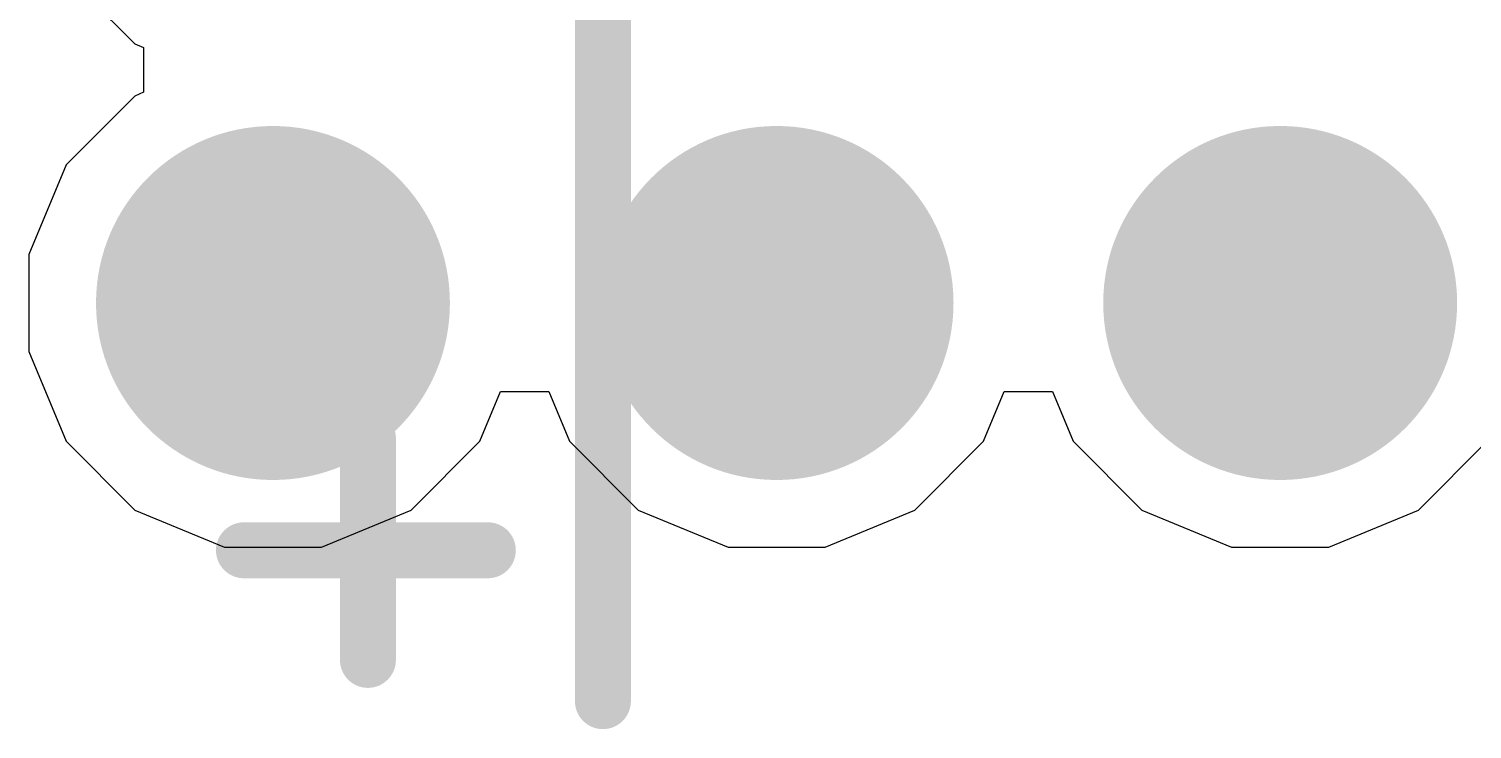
# Model space of a CAD drawing. Header units: inches. Extents: x -4 to 5258, y -4 to 5281.
# Drawn here: x 132.997 to 136.272, y 68.614 to 70.203 of the extents above; entities that cross this region are included whole.
import ezdxf

# ---------------------------------------------------------------- set-up
doc = ezdxf.new("R2010")
doc.units = ezdxf.units.IN
for name, color, linetype in [('Bottom Layer', 5, 'Continuous'), ('Bottom Solder', 6, 'Continuous'), ('Drill Drawing', 1, 'Continuous'), ('Layer 1', 16, 'Continuous'), ('Layer 2', 76, 'Continuous'), ('Top Layer', 1, 'Continuous'), ('Top Overlay', 2, 'Continuous'), ('Top Solder', 216, 'Continuous'), ('Via Holes', 16, 'Continuous')]:
    doc.layers.add(name, color=color, linetype=linetype)

# ---------------------------------------------------------------- blocks, each defined once
blk = doc.blocks.new('UCD_220_F_10__D___309')
at = {"layer": 'Top Overlay'}
for points in [[(-5.1308, 1.524, 0.127, 0.127, 0), (-5.1308, 3.7084, 0.127, 0.127, 0)], [(-5.6642, 1.6176, 0.127, 0.127, 0), (-5.6642, 2.1206, 0.127, 0.127, 0)], [(-5.9455, 1.8663, 0.127, 0.127, 0), (-5.392, 1.8663, 0.127, 0.127, 0)]]:
    blk.add_lwpolyline(points, format="xyseb", dxfattribs=at)
for points in [[(-5.6959, 2.1206, 0.0635, 0.0635, 1), (-5.6324, 2.1206, 0.0635, 0.0635, 1)], [(-5.9773, 1.8663, 0.0635, 0.0635, 1), (-5.9138, 1.8663, 0.0635, 0.0635, 1)], [(-5.4237, 1.8663, 0.0635, 0.0635, 1), (-5.3602, 1.8663, 0.0635, 0.0635, 1)], [(-5.6959, 1.6176, 0.0635, 0.0635, 1), (-5.6324, 1.6176, 0.0635, 0.0635, 1)], [(-5.1626, 1.524, 0.0635, 0.0635, 1), (-5.0991, 1.524, 0.0635, 0.0635, 1)]]:
    blk.add_lwpolyline(points, format="xyseb", close=True, dxfattribs=at)

msp = doc.modelspace()

# ---------------------------------------------------------------- hatches: boundary and pattern name
at = {"layer": 'Bottom Layer'}
h = msp.add_hatch(color=5, dxfattribs=at)
edge = h.paths.add_edge_path()
edge.add_arc((133.5507, 69.5808), 0.3, 0, 360)
h = msp.add_hatch(color=5, dxfattribs=at)
edge = h.paths.add_edge_path()
edge.add_arc((134.6937, 69.5808), 0.3, 0, 360)
h = msp.add_hatch(color=5, dxfattribs=at)
edge = h.paths.add_edge_path()
edge.add_arc((135.8367, 69.5808), 0.3, 0, 360)
at = {"layer": 'Bottom Solder'}
h = msp.add_hatch(color=6, dxfattribs=at)
edge = h.paths.add_edge_path()
edge.add_arc((133.5507, 69.5808), 0.4016, 0, 360)
h = msp.add_hatch(color=6, dxfattribs=at)
edge = h.paths.add_edge_path()
edge.add_arc((134.6937, 69.5808), 0.4016, 0, 360)
h = msp.add_hatch(color=6, dxfattribs=at)
edge = h.paths.add_edge_path()
edge.add_arc((135.8367, 69.5808), 0.4016, 0, 360)
at = {"layer": 'Layer 1'}
h = msp.add_hatch(color=16, dxfattribs=at)
edge = h.paths.add_edge_path()
edge.add_arc((133.5507, 69.5808), 0.3, 0, 360)
h = msp.add_hatch(color=16, dxfattribs=at)
edge = h.paths.add_edge_path()
edge.add_arc((134.6937, 69.5808), 0.3, 0, 360)
h = msp.add_hatch(color=16, dxfattribs=at)
edge = h.paths.add_edge_path()
edge.add_arc((135.8367, 69.5808), 0.3, 0, 360)
at = {"layer": 'Layer 2'}
h = msp.add_hatch(color=76, dxfattribs=at)
edge = h.paths.add_edge_path()
edge.add_arc((133.5507, 69.5808), 0.3, 0, 360)
h = msp.add_hatch(color=76, dxfattribs=at)
edge = h.paths.add_edge_path()
edge.add_arc((134.6937, 69.5808), 0.3, 0, 360)
h = msp.add_hatch(color=76, dxfattribs=at)
edge = h.paths.add_edge_path()
edge.add_arc((135.8367, 69.5808), 0.3, 0, 360)
at = {"layer": 'Top Layer'}
h = msp.add_hatch(color=1, dxfattribs=at)
edge = h.paths.add_edge_path()
edge.add_arc((133.5507, 69.5808), 0.3, 0, 360)
h = msp.add_hatch(color=1, dxfattribs=at)
edge = h.paths.add_edge_path()
edge.add_arc((134.6937, 69.5808), 0.3, 0, 360)
h = msp.add_hatch(color=1, dxfattribs=at)
edge = h.paths.add_edge_path()
edge.add_arc((135.8367, 69.5808), 0.3, 0, 360)
at = {"layer": 'Top Solder'}
h = msp.add_hatch(color=216, dxfattribs=at)
edge = h.paths.add_edge_path()
edge.add_arc((133.5507, 69.5808), 0.4016, 0, 360)
h = msp.add_hatch(color=216, dxfattribs=at)
edge = h.paths.add_edge_path()
edge.add_arc((134.6937, 69.5808), 0.4016, 0, 360)
h = msp.add_hatch(color=216, dxfattribs=at)
edge = h.paths.add_edge_path()
edge.add_arc((135.8367, 69.5808), 0.4016, 0, 360)
at = {"layer": 'Via Holes'}
h = msp.add_hatch(color=7, dxfattribs=at)
edge = h.paths.add_edge_path()
edge.add_arc((133.5507, 69.5808), 0.15, 0, 360)
h = msp.add_hatch(color=7, dxfattribs=at)
edge = h.paths.add_edge_path()
edge.add_arc((134.6937, 69.5808), 0.15, 0, 360)
h = msp.add_hatch(color=7, dxfattribs=at)
edge = h.paths.add_edge_path()
edge.add_arc((135.8367, 69.5808), 0.15, 0, 360)

# ---------------------------------------------------------------- linework, layer by layer
at = {"layer": 'Drill Drawing'}
for points in [[(133.4237, 69.7078, 0.0508, 0.0508, 0), (133.4237, 69.8348, 0.0508, 0.0508, 0)], [(133.4237, 69.8348, 0.0508, 0.0508, 0), (133.6777, 69.8348, 0.0508, 0.0508, 0)], [(133.6777, 69.7078, 0.0508, 0.0508, 0), (133.6777, 69.8348, 0.0508, 0.0508, 0)], [(134.5667, 69.7078, 0.0508, 0.0508, 0), (134.5667, 69.8348, 0.0508, 0.0508, 0)], [(134.5667, 69.8348, 0.0508, 0.0508, 0), (134.8207, 69.8348, 0.0508, 0.0508, 0)], [(134.8207, 69.7078, 0.0508, 0.0508, 0), (134.8207, 69.8348, 0.0508, 0.0508, 0)], [(135.7097, 69.7078, 0.0508, 0.0508, 0), (135.7097, 69.8348, 0.0508, 0.0508, 0)], [(135.7097, 69.8348, 0.0508, 0.0508, 0), (135.9637, 69.8348, 0.0508, 0.0508, 0)], [(135.9637, 69.7078, 0.0508, 0.0508, 0), (135.9637, 69.8348, 0.0508, 0.0508, 0)], [(133.4745, 69.657, 0.0508, 0.0508, 0), (133.4745, 69.7332, 0.0508, 0.0508, 0)], [(133.4745, 69.7332, 0.0508, 0.0508, 0), (133.6269, 69.7332, 0.0508, 0.0508, 0)], [(133.6269, 69.657, 0.0508, 0.0508, 0), (133.6269, 69.7332, 0.0508, 0.0508, 0)], [(134.6175, 69.657, 0.0508, 0.0508, 0), (134.6175, 69.7332, 0.0508, 0.0508, 0)], [(134.6175, 69.7332, 0.0508, 0.0508, 0), (134.7699, 69.7332, 0.0508, 0.0508, 0)], [(134.7699, 69.657, 0.0508, 0.0508, 0), (134.7699, 69.7332, 0.0508, 0.0508, 0)], [(135.7605, 69.657, 0.0508, 0.0508, 0), (135.7605, 69.7332, 0.0508, 0.0508, 0)], [(135.7605, 69.7332, 0.0508, 0.0508, 0), (135.9129, 69.7332, 0.0508, 0.0508, 0)], [(135.9129, 69.657, 0.0508, 0.0508, 0), (135.9129, 69.7332, 0.0508, 0.0508, 0)], [(133.2967, 69.4538, 0.0508, 0.0508, 0), (133.2967, 69.7078, 0.0508, 0.0508, 0)], [(133.2967, 69.7078, 0.0508, 0.0508, 0), (133.4237, 69.7078, 0.0508, 0.0508, 0)], [(133.6777, 69.7078, 0.0508, 0.0508, 0), (133.8047, 69.7078, 0.0508, 0.0508, 0)], [(133.8047, 69.4538, 0.0508, 0.0508, 0), (133.8047, 69.7078, 0.0508, 0.0508, 0)], [(134.4397, 69.4538, 0.0508, 0.0508, 0), (134.4397, 69.7078, 0.0508, 0.0508, 0)], [(134.4397, 69.7078, 0.0508, 0.0508, 0), (134.5667, 69.7078, 0.0508, 0.0508, 0)], [(134.8207, 69.7078, 0.0508, 0.0508, 0), (134.9477, 69.7078, 0.0508, 0.0508, 0)], [(134.9477, 69.4538, 0.0508, 0.0508, 0), (134.9477, 69.7078, 0.0508, 0.0508, 0)], [(135.5827, 69.4538, 0.0508, 0.0508, 0), (135.5827, 69.7078, 0.0508, 0.0508, 0)], [(135.5827, 69.7078, 0.0508, 0.0508, 0), (135.7097, 69.7078, 0.0508, 0.0508, 0)], [(135.9637, 69.7078, 0.0508, 0.0508, 0), (136.0907, 69.7078, 0.0508, 0.0508, 0)], [(136.0907, 69.4538, 0.0508, 0.0508, 0), (136.0907, 69.7078, 0.0508, 0.0508, 0)], [(133.3983, 69.5046, 0.0508, 0.0508, 0), (133.3983, 69.657, 0.0508, 0.0508, 0)], [(133.3983, 69.657, 0.0508, 0.0508, 0), (133.4745, 69.657, 0.0508, 0.0508, 0)], [(133.6269, 69.657, 0.0508, 0.0508, 0), (133.7031, 69.657, 0.0508, 0.0508, 0)], [(133.7031, 69.5046, 0.0508, 0.0508, 0), (133.7031, 69.657, 0.0508, 0.0508, 0)], [(134.5413, 69.5046, 0.0508, 0.0508, 0), (134.5413, 69.657, 0.0508, 0.0508, 0)], [(134.5413, 69.657, 0.0508, 0.0508, 0), (134.6175, 69.657, 0.0508, 0.0508, 0)], [(134.7699, 69.657, 0.0508, 0.0508, 0), (134.8461, 69.657, 0.0508, 0.0508, 0)], [(134.8461, 69.5046, 0.0508, 0.0508, 0), (134.8461, 69.657, 0.0508, 0.0508, 0)], [(135.6843, 69.5046, 0.0508, 0.0508, 0), (135.6843, 69.657, 0.0508, 0.0508, 0)], [(135.6843, 69.657, 0.0508, 0.0508, 0), (135.7605, 69.657, 0.0508, 0.0508, 0)], [(135.9129, 69.657, 0.0508, 0.0508, 0), (135.9891, 69.657, 0.0508, 0.0508, 0)], [(135.9891, 69.5046, 0.0508, 0.0508, 0), (135.9891, 69.657, 0.0508, 0.0508, 0)], [(133.3983, 69.5046, 0.0508, 0.0508, 0), (133.4745, 69.5046, 0.0508, 0.0508, 0)], [(133.4745, 69.4284, 0.0508, 0.0508, 0), (133.4745, 69.5046, 0.0508, 0.0508, 0)], [(133.6269, 69.5046, 0.0508, 0.0508, 0), (133.7031, 69.5046, 0.0508, 0.0508, 0)], [(133.6269, 69.4284, 0.0508, 0.0508, 0), (133.6269, 69.5046, 0.0508, 0.0508, 0)], [(134.5413, 69.5046, 0.0508, 0.0508, 0), (134.6175, 69.5046, 0.0508, 0.0508, 0)], [(134.6175, 69.4284, 0.0508, 0.0508, 0), (134.6175, 69.5046, 0.0508, 0.0508, 0)], [(134.7699, 69.5046, 0.0508, 0.0508, 0), (134.8461, 69.5046, 0.0508, 0.0508, 0)], [(134.7699, 69.4284, 0.0508, 0.0508, 0), (134.7699, 69.5046, 0.0508, 0.0508, 0)], [(135.6843, 69.5046, 0.0508, 0.0508, 0), (135.7605, 69.5046, 0.0508, 0.0508, 0)], [(135.7605, 69.4284, 0.0508, 0.0508, 0), (135.7605, 69.5046, 0.0508, 0.0508, 0)], [(135.9129, 69.5046, 0.0508, 0.0508, 0), (135.9891, 69.5046, 0.0508, 0.0508, 0)], [(135.9129, 69.4284, 0.0508, 0.0508, 0), (135.9129, 69.5046, 0.0508, 0.0508, 0)], [(133.2967, 69.4538, 0.0508, 0.0508, 0), (133.4237, 69.4538, 0.0508, 0.0508, 0)], [(133.4237, 69.3268, 0.0508, 0.0508, 0), (133.4237, 69.4538, 0.0508, 0.0508, 0)], [(133.6777, 69.4538, 0.0508, 0.0508, 0), (133.8047, 69.4538, 0.0508, 0.0508, 0)], [(133.6777, 69.3268, 0.0508, 0.0508, 0), (133.6777, 69.4538, 0.0508, 0.0508, 0)], [(134.4397, 69.4538, 0.0508, 0.0508, 0), (134.5667, 69.4538, 0.0508, 0.0508, 0)], [(134.5667, 69.3268, 0.0508, 0.0508, 0), (134.5667, 69.4538, 0.0508, 0.0508, 0)], [(134.8207, 69.4538, 0.0508, 0.0508, 0), (134.9477, 69.4538, 0.0508, 0.0508, 0)], [(134.8207, 69.3268, 0.0508, 0.0508, 0), (134.8207, 69.4538, 0.0508, 0.0508, 0)], [(135.5827, 69.4538, 0.0508, 0.0508, 0), (135.7097, 69.4538, 0.0508, 0.0508, 0)], [(135.7097, 69.3268, 0.0508, 0.0508, 0), (135.7097, 69.4538, 0.0508, 0.0508, 0)], [(135.9637, 69.4538, 0.0508, 0.0508, 0), (136.0907, 69.4538, 0.0508, 0.0508, 0)], [(135.9637, 69.3268, 0.0508, 0.0508, 0), (135.9637, 69.4538, 0.0508, 0.0508, 0)], [(133.4745, 69.4284, 0.0508, 0.0508, 0), (133.6269, 69.4284, 0.0508, 0.0508, 0)], [(134.6175, 69.4284, 0.0508, 0.0508, 0), (134.7699, 69.4284, 0.0508, 0.0508, 0)], [(135.7605, 69.4284, 0.0508, 0.0508, 0), (135.9129, 69.4284, 0.0508, 0.0508, 0)], [(133.4237, 69.3268, 0.0508, 0.0508, 0), (133.6777, 69.3268, 0.0508, 0.0508, 0)], [(134.5667, 69.3268, 0.0508, 0.0508, 0), (134.8207, 69.3268, 0.0508, 0.0508, 0)], [(135.7097, 69.3268, 0.0508, 0.0508, 0), (135.9637, 69.3268, 0.0508, 0.0508, 0)]]:
    msp.add_lwpolyline(points, format="xyseb", dxfattribs=at)
for points in [[(133.411, 69.8348, 0.0254, 0.0254, 1), (133.4364, 69.8348, 0.0254, 0.0254, 1)], [(133.411, 69.8348, 0.0254, 0.0254, 1), (133.4364, 69.8348, 0.0254, 0.0254, 1)], [(133.665, 69.8348, 0.0254, 0.0254, 1), (133.6904, 69.8348, 0.0254, 0.0254, 1)], [(133.665, 69.8348, 0.0254, 0.0254, 1), (133.6904, 69.8348, 0.0254, 0.0254, 1)], [(134.554, 69.8348, 0.0254, 0.0254, 1), (134.5794, 69.8348, 0.0254, 0.0254, 1)], [(134.554, 69.8348, 0.0254, 0.0254, 1), (134.5794, 69.8348, 0.0254, 0.0254, 1)], [(134.808, 69.8348, 0.0254, 0.0254, 1), (134.8334, 69.8348, 0.0254, 0.0254, 1)], [(134.808, 69.8348, 0.0254, 0.0254, 1), (134.8334, 69.8348, 0.0254, 0.0254, 1)], [(135.697, 69.8348, 0.0254, 0.0254, 1), (135.7224, 69.8348, 0.0254, 0.0254, 1)], [(135.697, 69.8348, 0.0254, 0.0254, 1), (135.7224, 69.8348, 0.0254, 0.0254, 1)], [(135.951, 69.8348, 0.0254, 0.0254, 1), (135.9764, 69.8348, 0.0254, 0.0254, 1)], [(135.951, 69.8348, 0.0254, 0.0254, 1), (135.9764, 69.8348, 0.0254, 0.0254, 1)], [(133.4618, 69.7332, 0.0254, 0.0254, 1), (133.4872, 69.7332, 0.0254, 0.0254, 1)], [(133.4618, 69.7332, 0.0254, 0.0254, 1), (133.4872, 69.7332, 0.0254, 0.0254, 1)], [(133.6142, 69.7332, 0.0254, 0.0254, 1), (133.6396, 69.7332, 0.0254, 0.0254, 1)], [(133.6142, 69.7332, 0.0254, 0.0254, 1), (133.6396, 69.7332, 0.0254, 0.0254, 1)], [(134.6048, 69.7332, 0.0254, 0.0254, 1), (134.6302, 69.7332, 0.0254, 0.0254, 1)], [(134.6048, 69.7332, 0.0254, 0.0254, 1), (134.6302, 69.7332, 0.0254, 0.0254, 1)], [(134.7572, 69.7332, 0.0254, 0.0254, 1), (134.7826, 69.7332, 0.0254, 0.0254, 1)], [(134.7572, 69.7332, 0.0254, 0.0254, 1), (134.7826, 69.7332, 0.0254, 0.0254, 1)], [(135.7478, 69.7332, 0.0254, 0.0254, 1), (135.7732, 69.7332, 0.0254, 0.0254, 1)], [(135.7478, 69.7332, 0.0254, 0.0254, 1), (135.7732, 69.7332, 0.0254, 0.0254, 1)], [(135.9002, 69.7332, 0.0254, 0.0254, 1), (135.9256, 69.7332, 0.0254, 0.0254, 1)], [(135.9002, 69.7332, 0.0254, 0.0254, 1), (135.9256, 69.7332, 0.0254, 0.0254, 1)], [(133.284, 69.7078, 0.0254, 0.0254, 1), (133.3094, 69.7078, 0.0254, 0.0254, 1)], [(133.284, 69.7078, 0.0254, 0.0254, 1), (133.3094, 69.7078, 0.0254, 0.0254, 1)], [(133.411, 69.7078, 0.0254, 0.0254, 1), (133.4364, 69.7078, 0.0254, 0.0254, 1)], [(133.411, 69.7078, 0.0254, 0.0254, 1), (133.4364, 69.7078, 0.0254, 0.0254, 1)], [(133.665, 69.7078, 0.0254, 0.0254, 1), (133.6904, 69.7078, 0.0254, 0.0254, 1)], [(133.665, 69.7078, 0.0254, 0.0254, 1), (133.6904, 69.7078, 0.0254, 0.0254, 1)], [(133.792, 69.7078, 0.0254, 0.0254, 1), (133.8174, 69.7078, 0.0254, 0.0254, 1)], [(133.792, 69.7078, 0.0254, 0.0254, 1), (133.8174, 69.7078, 0.0254, 0.0254, 1)], [(134.427, 69.7078, 0.0254, 0.0254, 1), (134.4524, 69.7078, 0.0254, 0.0254, 1)], [(134.427, 69.7078, 0.0254, 0.0254, 1), (134.4524, 69.7078, 0.0254, 0.0254, 1)], [(134.554, 69.7078, 0.0254, 0.0254, 1), (134.5794, 69.7078, 0.0254, 0.0254, 1)], [(134.554, 69.7078, 0.0254, 0.0254, 1), (134.5794, 69.7078, 0.0254, 0.0254, 1)], [(134.808, 69.7078, 0.0254, 0.0254, 1), (134.8334, 69.7078, 0.0254, 0.0254, 1)], [(134.808, 69.7078, 0.0254, 0.0254, 1), (134.8334, 69.7078, 0.0254, 0.0254, 1)], [(134.935, 69.7078, 0.0254, 0.0254, 1), (134.9604, 69.7078, 0.0254, 0.0254, 1)], [(134.935, 69.7078, 0.0254, 0.0254, 1), (134.9604, 69.7078, 0.0254, 0.0254, 1)], [(135.57, 69.7078, 0.0254, 0.0254, 1), (135.5954, 69.7078, 0.0254, 0.0254, 1)], [(135.57, 69.7078, 0.0254, 0.0254, 1), (135.5954, 69.7078, 0.0254, 0.0254, 1)], [(135.697, 69.7078, 0.0254, 0.0254, 1), (135.7224, 69.7078, 0.0254, 0.0254, 1)], [(135.697, 69.7078, 0.0254, 0.0254, 1), (135.7224, 69.7078, 0.0254, 0.0254, 1)], [(135.951, 69.7078, 0.0254, 0.0254, 1), (135.9764, 69.7078, 0.0254, 0.0254, 1)], [(135.951, 69.7078, 0.0254, 0.0254, 1), (135.9764, 69.7078, 0.0254, 0.0254, 1)], [(136.078, 69.7078, 0.0254, 0.0254, 1), (136.1034, 69.7078, 0.0254, 0.0254, 1)], [(136.078, 69.7078, 0.0254, 0.0254, 1), (136.1034, 69.7078, 0.0254, 0.0254, 1)], [(133.3856, 69.657, 0.0254, 0.0254, 1), (133.411, 69.657, 0.0254, 0.0254, 1)], [(133.3856, 69.657, 0.0254, 0.0254, 1), (133.411, 69.657, 0.0254, 0.0254, 1)], [(133.4618, 69.657, 0.0254, 0.0254, 1), (133.4872, 69.657, 0.0254, 0.0254, 1)], [(133.4618, 69.657, 0.0254, 0.0254, 1), (133.4872, 69.657, 0.0254, 0.0254, 1)], [(133.6142, 69.657, 0.0254, 0.0254, 1), (133.6396, 69.657, 0.0254, 0.0254, 1)], [(133.6142, 69.657, 0.0254, 0.0254, 1), (133.6396, 69.657, 0.0254, 0.0254, 1)], [(133.6904, 69.657, 0.0254, 0.0254, 1), (133.7158, 69.657, 0.0254, 0.0254, 1)], [(133.6904, 69.657, 0.0254, 0.0254, 1), (133.7158, 69.657, 0.0254, 0.0254, 1)], [(134.5286, 69.657, 0.0254, 0.0254, 1), (134.554, 69.657, 0.0254, 0.0254, 1)], [(134.5286, 69.657, 0.0254, 0.0254, 1), (134.554, 69.657, 0.0254, 0.0254, 1)], [(134.6048, 69.657, 0.0254, 0.0254, 1), (134.6302, 69.657, 0.0254, 0.0254, 1)], [(134.6048, 69.657, 0.0254, 0.0254, 1), (134.6302, 69.657, 0.0254, 0.0254, 1)], [(134.7572, 69.657, 0.0254, 0.0254, 1), (134.7826, 69.657, 0.0254, 0.0254, 1)], [(134.7572, 69.657, 0.0254, 0.0254, 1), (134.7826, 69.657, 0.0254, 0.0254, 1)], [(134.8334, 69.657, 0.0254, 0.0254, 1), (134.8588, 69.657, 0.0254, 0.0254, 1)], [(134.8334, 69.657, 0.0254, 0.0254, 1), (134.8588, 69.657, 0.0254, 0.0254, 1)], [(135.6716, 69.657, 0.0254, 0.0254, 1), (135.697, 69.657, 0.0254, 0.0254, 1)], [(135.6716, 69.657, 0.0254, 0.0254, 1), (135.697, 69.657, 0.0254, 0.0254, 1)], [(135.7478, 69.657, 0.0254, 0.0254, 1), (135.7732, 69.657, 0.0254, 0.0254, 1)], [(135.7478, 69.657, 0.0254, 0.0254, 1), (135.7732, 69.657, 0.0254, 0.0254, 1)], [(135.9002, 69.657, 0.0254, 0.0254, 1), (135.9256, 69.657, 0.0254, 0.0254, 1)], [(135.9002, 69.657, 0.0254, 0.0254, 1), (135.9256, 69.657, 0.0254, 0.0254, 1)], [(135.9764, 69.657, 0.0254, 0.0254, 1), (136.0018, 69.657, 0.0254, 0.0254, 1)], [(135.9764, 69.657, 0.0254, 0.0254, 1), (136.0018, 69.657, 0.0254, 0.0254, 1)], [(133.3856, 69.5046, 0.0254, 0.0254, 1), (133.411, 69.5046, 0.0254, 0.0254, 1)], [(133.3856, 69.5046, 0.0254, 0.0254, 1), (133.411, 69.5046, 0.0254, 0.0254, 1)], [(133.4618, 69.5046, 0.0254, 0.0254, 1), (133.4872, 69.5046, 0.0254, 0.0254, 1)], [(133.4618, 69.5046, 0.0254, 0.0254, 1), (133.4872, 69.5046, 0.0254, 0.0254, 1)], [(133.6142, 69.5046, 0.0254, 0.0254, 1), (133.6396, 69.5046, 0.0254, 0.0254, 1)], [(133.6142, 69.5046, 0.0254, 0.0254, 1), (133.6396, 69.5046, 0.0254, 0.0254, 1)], [(133.6904, 69.5046, 0.0254, 0.0254, 1), (133.7158, 69.5046, 0.0254, 0.0254, 1)], [(133.6904, 69.5046, 0.0254, 0.0254, 1), (133.7158, 69.5046, 0.0254, 0.0254, 1)], [(134.5286, 69.5046, 0.0254, 0.0254, 1), (134.554, 69.5046, 0.0254, 0.0254, 1)], [(134.5286, 69.5046, 0.0254, 0.0254, 1), (134.554, 69.5046, 0.0254, 0.0254, 1)], [(134.6048, 69.5046, 0.0254, 0.0254, 1), (134.6302, 69.5046, 0.0254, 0.0254, 1)], [(134.6048, 69.5046, 0.0254, 0.0254, 1), (134.6302, 69.5046, 0.0254, 0.0254, 1)], [(134.7572, 69.5046, 0.0254, 0.0254, 1), (134.7826, 69.5046, 0.0254, 0.0254, 1)], [(134.7572, 69.5046, 0.0254, 0.0254, 1), (134.7826, 69.5046, 0.0254, 0.0254, 1)], [(134.8334, 69.5046, 0.0254, 0.0254, 1), (134.8588, 69.5046, 0.0254, 0.0254, 1)], [(134.8334, 69.5046, 0.0254, 0.0254, 1), (134.8588, 69.5046, 0.0254, 0.0254, 1)], [(135.6716, 69.5046, 0.0254, 0.0254, 1), (135.697, 69.5046, 0.0254, 0.0254, 1)], [(135.6716, 69.5046, 0.0254, 0.0254, 1), (135.697, 69.5046, 0.0254, 0.0254, 1)], [(135.7478, 69.5046, 0.0254, 0.0254, 1), (135.7732, 69.5046, 0.0254, 0.0254, 1)], [(135.7478, 69.5046, 0.0254, 0.0254, 1), (135.7732, 69.5046, 0.0254, 0.0254, 1)], [(135.9002, 69.5046, 0.0254, 0.0254, 1), (135.9256, 69.5046, 0.0254, 0.0254, 1)], [(135.9002, 69.5046, 0.0254, 0.0254, 1), (135.9256, 69.5046, 0.0254, 0.0254, 1)], [(135.9764, 69.5046, 0.0254, 0.0254, 1), (136.0018, 69.5046, 0.0254, 0.0254, 1)], [(135.9764, 69.5046, 0.0254, 0.0254, 1), (136.0018, 69.5046, 0.0254, 0.0254, 1)], [(133.284, 69.4538, 0.0254, 0.0254, 1), (133.3094, 69.4538, 0.0254, 0.0254, 1)], [(133.284, 69.4538, 0.0254, 0.0254, 1), (133.3094, 69.4538, 0.0254, 0.0254, 1)], [(133.411, 69.4538, 0.0254, 0.0254, 1), (133.4364, 69.4538, 0.0254, 0.0254, 1)], [(133.411, 69.4538, 0.0254, 0.0254, 1), (133.4364, 69.4538, 0.0254, 0.0254, 1)], [(133.665, 69.4538, 0.0254, 0.0254, 1), (133.6904, 69.4538, 0.0254, 0.0254, 1)], [(133.665, 69.4538, 0.0254, 0.0254, 1), (133.6904, 69.4538, 0.0254, 0.0254, 1)], [(133.792, 69.4538, 0.0254, 0.0254, 1), (133.8174, 69.4538, 0.0254, 0.0254, 1)], [(133.792, 69.4538, 0.0254, 0.0254, 1), (133.8174, 69.4538, 0.0254, 0.0254, 1)], [(134.427, 69.4538, 0.0254, 0.0254, 1), (134.4524, 69.4538, 0.0254, 0.0254, 1)], [(134.427, 69.4538, 0.0254, 0.0254, 1), (134.4524, 69.4538, 0.0254, 0.0254, 1)], [(134.554, 69.4538, 0.0254, 0.0254, 1), (134.5794, 69.4538, 0.0254, 0.0254, 1)], [(134.554, 69.4538, 0.0254, 0.0254, 1), (134.5794, 69.4538, 0.0254, 0.0254, 1)], [(134.808, 69.4538, 0.0254, 0.0254, 1), (134.8334, 69.4538, 0.0254, 0.0254, 1)], [(134.808, 69.4538, 0.0254, 0.0254, 1), (134.8334, 69.4538, 0.0254, 0.0254, 1)], [(134.935, 69.4538, 0.0254, 0.0254, 1), (134.9604, 69.4538, 0.0254, 0.0254, 1)], [(134.935, 69.4538, 0.0254, 0.0254, 1), (134.9604, 69.4538, 0.0254, 0.0254, 1)], [(135.57, 69.4538, 0.0254, 0.0254, 1), (135.5954, 69.4538, 0.0254, 0.0254, 1)], [(135.57, 69.4538, 0.0254, 0.0254, 1), (135.5954, 69.4538, 0.0254, 0.0254, 1)], [(135.697, 69.4538, 0.0254, 0.0254, 1), (135.7224, 69.4538, 0.0254, 0.0254, 1)], [(135.697, 69.4538, 0.0254, 0.0254, 1), (135.7224, 69.4538, 0.0254, 0.0254, 1)], [(135.951, 69.4538, 0.0254, 0.0254, 1), (135.9764, 69.4538, 0.0254, 0.0254, 1)], [(135.951, 69.4538, 0.0254, 0.0254, 1), (135.9764, 69.4538, 0.0254, 0.0254, 1)], [(136.078, 69.4538, 0.0254, 0.0254, 1), (136.1034, 69.4538, 0.0254, 0.0254, 1)], [(136.078, 69.4538, 0.0254, 0.0254, 1), (136.1034, 69.4538, 0.0254, 0.0254, 1)], [(133.4618, 69.4284, 0.0254, 0.0254, 1), (133.4872, 69.4284, 0.0254, 0.0254, 1)], [(133.4618, 69.4284, 0.0254, 0.0254, 1), (133.4872, 69.4284, 0.0254, 0.0254, 1)], [(133.6142, 69.4284, 0.0254, 0.0254, 1), (133.6396, 69.4284, 0.0254, 0.0254, 1)], [(133.6142, 69.4284, 0.0254, 0.0254, 1), (133.6396, 69.4284, 0.0254, 0.0254, 1)], [(134.6048, 69.4284, 0.0254, 0.0254, 1), (134.6302, 69.4284, 0.0254, 0.0254, 1)], [(134.6048, 69.4284, 0.0254, 0.0254, 1), (134.6302, 69.4284, 0.0254, 0.0254, 1)], [(134.7572, 69.4284, 0.0254, 0.0254, 1), (134.7826, 69.4284, 0.0254, 0.0254, 1)], [(134.7572, 69.4284, 0.0254, 0.0254, 1), (134.7826, 69.4284, 0.0254, 0.0254, 1)], [(135.7478, 69.4284, 0.0254, 0.0254, 1), (135.7732, 69.4284, 0.0254, 0.0254, 1)], [(135.7478, 69.4284, 0.0254, 0.0254, 1), (135.7732, 69.4284, 0.0254, 0.0254, 1)], [(135.9002, 69.4284, 0.0254, 0.0254, 1), (135.9256, 69.4284, 0.0254, 0.0254, 1)], [(135.9002, 69.4284, 0.0254, 0.0254, 1), (135.9256, 69.4284, 0.0254, 0.0254, 1)], [(133.411, 69.3268, 0.0254, 0.0254, 1), (133.4364, 69.3268, 0.0254, 0.0254, 1)], [(133.411, 69.3268, 0.0254, 0.0254, 1), (133.4364, 69.3268, 0.0254, 0.0254, 1)], [(133.665, 69.3268, 0.0254, 0.0254, 1), (133.6904, 69.3268, 0.0254, 0.0254, 1)], [(133.665, 69.3268, 0.0254, 0.0254, 1), (133.6904, 69.3268, 0.0254, 0.0254, 1)], [(134.554, 69.3268, 0.0254, 0.0254, 1), (134.5794, 69.3268, 0.0254, 0.0254, 1)], [(134.554, 69.3268, 0.0254, 0.0254, 1), (134.5794, 69.3268, 0.0254, 0.0254, 1)], [(134.808, 69.3268, 0.0254, 0.0254, 1), (134.8334, 69.3268, 0.0254, 0.0254, 1)], [(134.808, 69.3268, 0.0254, 0.0254, 1), (134.8334, 69.3268, 0.0254, 0.0254, 1)], [(135.697, 69.3268, 0.0254, 0.0254, 1), (135.7224, 69.3268, 0.0254, 0.0254, 1)], [(135.697, 69.3268, 0.0254, 0.0254, 1), (135.7224, 69.3268, 0.0254, 0.0254, 1)], [(135.951, 69.3268, 0.0254, 0.0254, 1), (135.9764, 69.3268, 0.0254, 0.0254, 1)], [(135.951, 69.3268, 0.0254, 0.0254, 1), (135.9764, 69.3268, 0.0254, 0.0254, 1)]]:
    msp.add_lwpolyline(points, format="xyseb", close=True, dxfattribs=at)
at = {"layer": 'Layer 1'}
for p, q in [((133.081, 70.3246), (133.2369, 70.1688)), ((133.2369, 70.1688), (133.2571, 70.1604)), ((133.2571, 70.1604), (133.2571, 70.0588)), ((133.2369, 70.0504), (133.081, 69.8946)), ((133.2571, 70.0588), (133.2369, 70.0504)), ((133.081, 69.8946), (132.9967, 69.691)), ((132.9967, 69.691), (132.9967, 69.4706)), ((132.9967, 69.4706), (133.081, 69.267)), ((134.0203, 69.267), (134.0672, 69.3801)), ((134.0672, 69.3801), (134.1772, 69.3801)), ((134.1772, 69.3801), (134.224, 69.267)), ((135.1633, 69.267), (135.2102, 69.3801)), ((135.2102, 69.3801), (135.3202, 69.3801)), ((135.3202, 69.3801), (135.367, 69.267)), ((133.081, 69.267), (133.2369, 69.1111)), ((133.8645, 69.1111), (134.0203, 69.267)), ((134.224, 69.267), (134.3799, 69.1111)), ((135.0075, 69.1111), (135.1633, 69.267)), ((135.367, 69.267), (135.5229, 69.1111)), ((136.1505, 69.1111), (136.3063, 69.267)), ((133.2369, 69.1111), (133.4405, 69.0268)), ((133.6609, 69.0268), (133.8645, 69.1111)), ((134.3799, 69.1111), (134.5835, 69.0268)), ((134.8039, 69.0268), (135.0075, 69.1111)), ((135.5229, 69.1111), (135.7265, 69.0268)), ((135.9469, 69.0268), (136.1505, 69.1111)), ((133.4405, 69.0268), (133.6609, 69.0268)), ((134.5835, 69.0268), (134.8039, 69.0268)), ((135.7265, 69.0268), (135.9469, 69.0268))]:
    msp.add_line(p, q, dxfattribs=at)

# ---------------------------------------------------------------- block references
msp.add_blockref('UCD_220_F_10__D___309', (139.4304, 67.1534))

doc.saveas('drawing.dxf')
